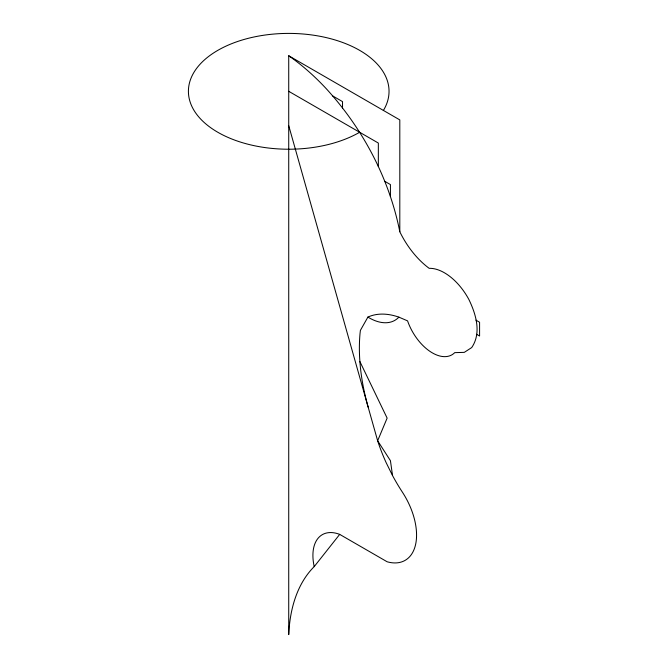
<?xml version="1.0" encoding="UTF-8"?>
<svg xmlns="http://www.w3.org/2000/svg" width="668" height="668" viewBox="0 0 668 668"><rect width="100%" height="100%" fill="white"/><g stroke="black" fill="none" stroke-linecap="round" stroke-linejoin="round"><path stroke-width="1" d="M288.726 125.667L377.645 440.78A128.214 74.023 60 0 0 386.162 462.682L392.542 475.558A128.214 74.023 60 0 0 402.353 492.099A55.193 31.864 60 0 1 415.621 544.387A55.193 31.864 60 0 1 387.131 561.771L339.695 534.383L314.21 566.606A186.923 107.924 60 0 0 288.726 634.6L288.726 55.761A180.577 104.258 60 0 1 326.577 89.044C362.974 128.999 389.269 178.59 399.806 231.738A63.502 36.665 60 0 0 429.173 268.327A46.434 26.812 60 0 1 468.869 299.473C475.95 314.06 481.695 332.94 471.708 347.569L464.293 352.362L454.724 352.646A39.145 22.603 60 0 1 407.572 320.874L398.888 317.141A51.595 29.793 60 0 1 367.901 317.091L360.394 330.376L360.019 333.641A182.289 105.243 60 0 0 368.16 407.154M288.726 55.761L399.806 119.898L399.806 231.738M332.43 95.783L342.525 101.611L342.525 108.057M288.726 91.307L378.339 143.052L378.339 166.541M384.851 181.362L390.429 184.585L390.429 196.526M475.933 320.147L479.582 322.26L479.582 336.021L476.56 334.276M359.885 361.555L387.131 418.11L377.645 440.78L390.429 460.678L392.542 475.558M314.21 566.606A45.324 26.169 60 0 1 339.695 534.383M359.651 132.264A100.309 57.907 0 0 1 196.759 114.437A100.309 57.907 0 0 1 285.102 33.442A100.309 57.907 0 0 1 383.34 110.546M367.901 317.091A92.309 53.298 60 0 1 398.888 317.141"/></g></svg>
